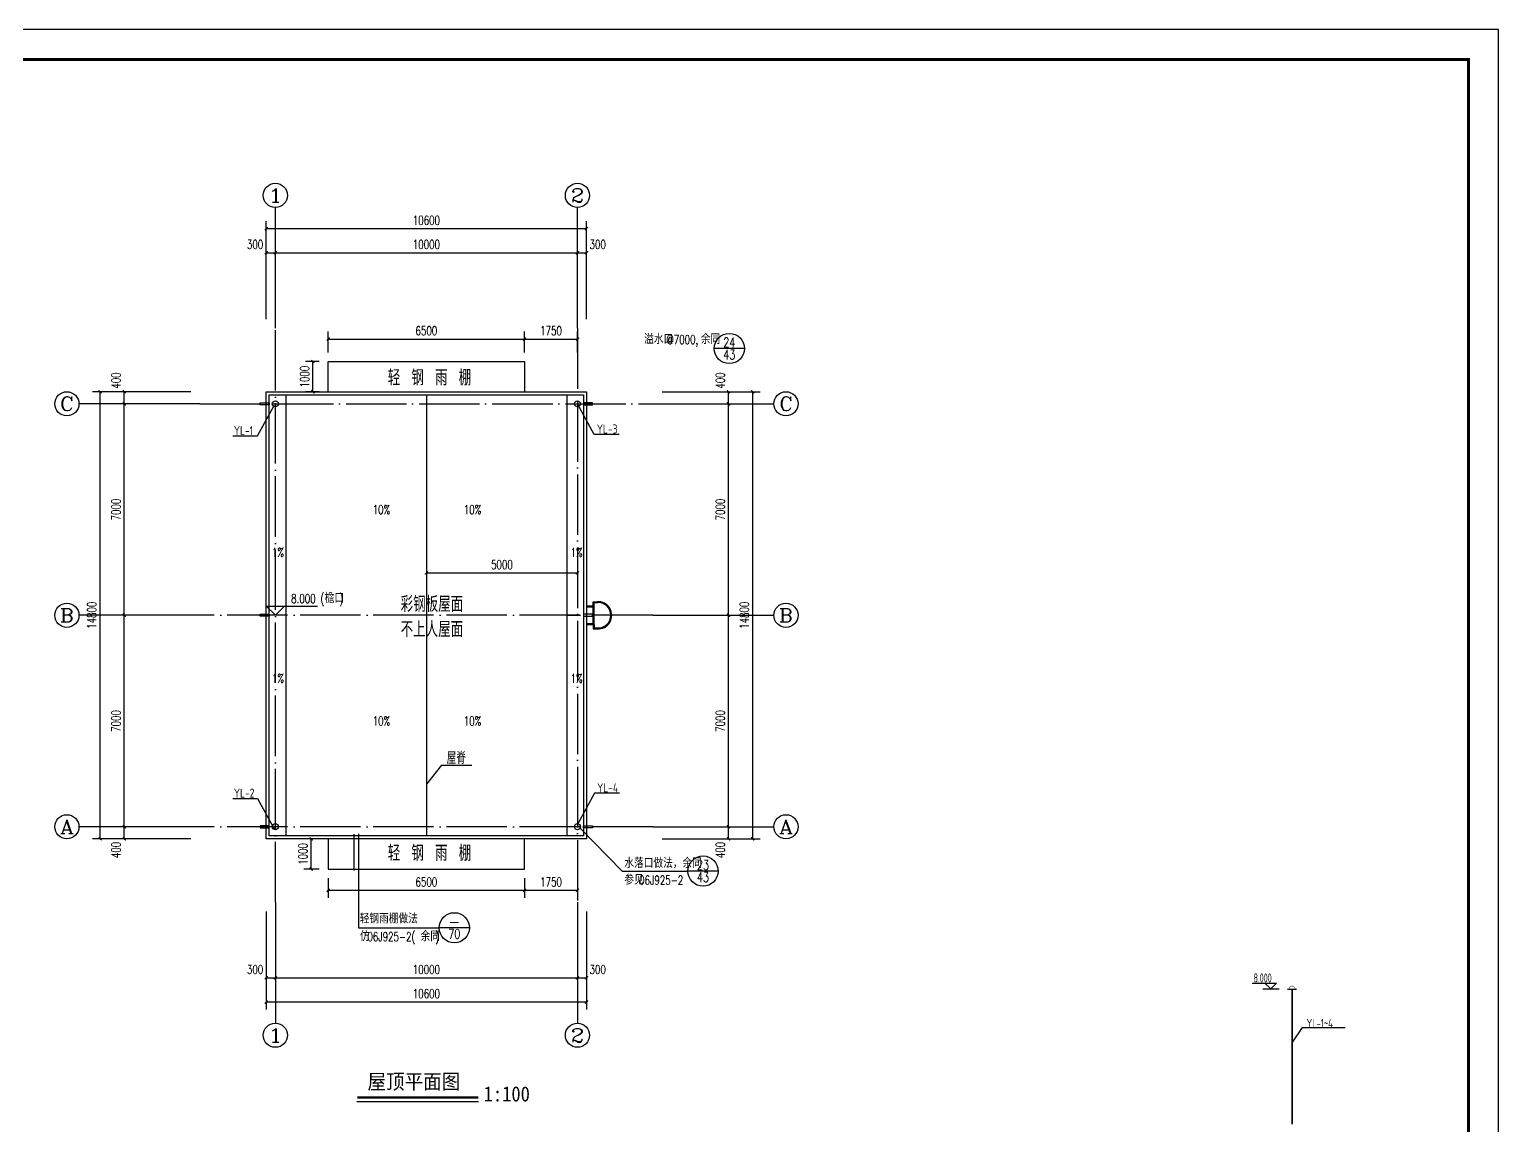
# Model space of a CAD drawing. Extents: x 4832557 to 10196674, y -611561 to -321783.
# Drawn here: x 4868026 to 4916657, y -399625 to -363337 of the extents above; entities that cross this region are included whole.
import ezdxf
from ezdxf.enums import TextEntityAlignment as Align

# ---------------------------------------------------------------- set-up
doc = ezdxf.new("R2010")
doc.units = 0
doc.header["$LTSCALE"] = 1000
doc.header["$MEASUREMENT"] = 0
doc.linetypes.add('DOTE', pattern=[2.42, 2, -0.2, 0.02, -0.2])
doc.layers.get('0').update_dxf_attribs({"linetype": 'CONTINUOUS'})
doc.layers.get('Defpoints').update_dxf_attribs({"linetype": 'CONTINUOUS'})
doc.layers.add('_0', color=7, linetype='CONTINUOUS', lineweight=25)
for name, color, linetype in [('AXIS', 3, 'CONTINUOUS'), ('AXIS_TEXT', 7, 'CONTINUOUS'), ('DIM_ELEV', 3, 'CONTINUOUS'), ('DIM_IDEN', 3, 'CONTINUOUS'), ('DIM_SYMB', 3, 'CONTINUOUS'), ('DOTE', 252, 'CONTINUOUS'), ('PUB_DIM', 3, 'CONTINUOUS'), ('PUB_TEXT', 7, 'CONTINUOUS'), ('PUB_TITLE', 4, 'CONTINUOUS'), ('TEXT_给水', 7, 'CONTINUOUS'), ('TWT_ELEV', 3, 'CONTINUOUS'), ('VPIPE-雨水', 4, 'CONTINUOUS'), ('图名', 15, 'CONTINUOUS'), ('尺寸标注', 74, 'CONTINUOUS'), ('说明文本', 54, 'CONTINUOUS'), ('雨水管', 5, 'CONTINUOUS')]:
    doc.layers.add(name, color=color, linetype=linetype)
doc.styles.add('_HZTXT', font='txt.shx', dxfattribs={"width": 0.8, "bigfont": 'HZTXT.shx'})
doc.styles.add('_TCH_AXIS', font='COMPLEX', dxfattribs={"bigfont": 'GBCBIG'})
doc.styles.add('_TCH_DIM', font='SIMPLEX', dxfattribs={"bigfont": 'GBCBIG'})
doc.styles.add('_TCH_DIM_T3', font='SIMPLEX', dxfattribs={"width": 0.705882, "bigfont": 'GBCBIG'})
doc.styles.add('_TCH_LABEL', font='COMPLEX', dxfattribs={"bigfont": 'GBCBIG'})
doc.styles.add('COMPLEX', font='COMPLEX')
doc.styles.add('SCEI', font='sceie.shx', dxfattribs={"width": 0.8, "bigfont": 'sceic.shx'})
doc.styles.add('sceie', font='sceie.shx', dxfattribs={"width": 0.7, "bigfont": 'sceic.shx'})
doc.styles.add('宋体', font='', dxfattribs={"width": 0.7})
doc.styles.add('样式 1', font='sceie.shx', dxfattribs={"width": 0.75, "bigfont": 'sceic.shx'})
doc.styles.get('宋体').set_extended_font_data('SimSun')
doc.dimstyles.new('_TCH_ARCH&&100', dxfattribs={"dimtxt": 297.5, "dimasz": 100, "dimexe": 250, "dimexo": 300, "dimgap": 126.25, "dimtad": 1, "dimdec": 0, "dimzin": 0, "dimdsep": 46, "dimtxsty": '_TCH_DIM_T3', "dimblk": 'ARCHTICK', "dimcen": 0.09, "dimclrt": 7, "dimazin": 2, "dimtfac": 1, "dimtdec": 0, "dimtix": 1, "dimtmove": 2, "dimatfit": 3, "dimfxl": 0, "dimtolj": 1, "dimtzin": 0, "dimarcsym": 0})

# ---------------------------------------------------------------- blocks, each defined once
blk = doc.blocks.new('_ArchTick')
at = {"color": 0, "linetype": 'ByBlock', "const_width": 0.4}
blk.add_lwpolyline([(-0.5, -0.5), (0.5, 0.5)], dxfattribs=at)
blk = doc.blocks.new('*D218')
at = {"layer": 'Defpoints', "color": 0}
for p in [(4877917, -391132), (4884417, -391132), (4884417, -391835)]:
    blk.add_point(p, dxfattribs=at)
at = {"layer": 'PUB_DIM', "color": 0, "lineweight": -2}
for p, q in [((4877917, -391432), (4877917, -392085)), ((4884417, -391432), (4884417, -392085)), ((4877917, -391835), (4884417, -391835))]:
    blk.add_line(p, q, dxfattribs=at)
at = {"layer": 'PUB_DIM', "color": 0, "lineweight": -2, "xscale": 100, "yscale": 100, "zscale": 100, "rotation": 180}
blk.add_blockref('_ArchTick', (4877917, -391835), dxfattribs=at)
at = {"layer": 'PUB_DIM', "color": 0, "lineweight": -2, "xscale": 100, "yscale": 100, "zscale": 100}
blk.add_blockref('_ArchTick', (4884417, -391835), dxfattribs=at)
at = {"layer": 'PUB_DIM', "color": 7, "insert": (4881167, -391560), "char_height": 297.5, "attachment_point": 5, "style": '_TCH_DIM_T3'}
blk.add_mtext('\\A1;6500', dxfattribs=at)
blk = doc.blocks.new('*D219')
at = {"layer": 'Defpoints', "color": 0}
for p in [(4884417, -391132), (4886167, -391132), (4886167, -391835)]:
    blk.add_point(p, dxfattribs=at)
at = {"layer": 'PUB_DIM', "color": 0, "lineweight": -2}
for p, q in [((4884417, -391432), (4884417, -392085)), ((4886167, -391432), (4886167, -392085)), ((4884417, -391835), (4886167, -391835))]:
    blk.add_line(p, q, dxfattribs=at)
at = {"layer": 'PUB_DIM', "color": 0, "lineweight": -2, "xscale": 100, "yscale": 100, "zscale": 100, "rotation": 180}
blk.add_blockref('_ArchTick', (4884417, -391835), dxfattribs=at)
at = {"layer": 'PUB_DIM', "color": 0, "lineweight": -2, "xscale": 100, "yscale": 100, "zscale": 100}
blk.add_blockref('_ArchTick', (4886167, -391835), dxfattribs=at)
at = {"layer": 'PUB_DIM', "color": 7, "insert": (4885292, -391560), "char_height": 297.5, "attachment_point": 5, "style": '_TCH_DIM_T3'}
blk.add_mtext('\\A1;1750', dxfattribs=at)
blk = doc.blocks.new('*D220')
at = {"layer": 'Defpoints', "color": 0}
for p in [(4877355, -390132), (4877917, -390132), (4877917, -391132)]:
    blk.add_point(p, dxfattribs=at)
at = {"layer": 'PUB_DIM', "color": 0, "lineweight": -2}
for p, q in [((4877617, -390132), (4877105, -390132)), ((4877355, -391132), (4877355, -390132)), ((4877617, -391132), (4877105, -391132))]:
    blk.add_line(p, q, dxfattribs=at)
at = {"layer": 'PUB_DIM', "color": 0, "lineweight": -2, "xscale": 100, "yscale": 100, "zscale": 100}
for p, rotation in [((4877355, -390132), 90), ((4877355, -391132), 270)]:
    blk.add_blockref('_ArchTick', p, dxfattribs=dict(at, rotation=rotation))
at = {"layer": 'PUB_DIM', "color": 7, "insert": (4877080, -390632), "char_height": 297.5, "attachment_point": 5, "rotation": 90, "style": '_TCH_DIM_T3'}
blk.add_mtext('\\A1;1000', dxfattribs=at)
blk = doc.blocks.new('*D221')
at = {"layer": 'Defpoints', "color": 0}
for p in [(4877411, -374332), (4877917, -374332), (4877917, -375332)]:
    blk.add_point(p, dxfattribs=at)
at = {"layer": 'PUB_DIM', "color": 0, "lineweight": -2}
for p, q in [((4877617, -374332), (4877161, -374332)), ((4877411, -375332), (4877411, -374332)), ((4877617, -375332), (4877161, -375332))]:
    blk.add_line(p, q, dxfattribs=at)
at = {"layer": 'PUB_DIM', "color": 0, "lineweight": -2, "xscale": 100, "yscale": 100, "zscale": 100}
for p, rotation in [((4877411, -374332), 90), ((4877411, -375332), 270)]:
    blk.add_blockref('_ArchTick', p, dxfattribs=dict(at, rotation=rotation))
at = {"layer": 'PUB_DIM', "color": 7, "insert": (4877136, -374832), "char_height": 297.5, "attachment_point": 5, "rotation": 90, "style": '_TCH_DIM_T3'}
blk.add_mtext('\\A1;1000', dxfattribs=at)
blk = doc.blocks.new('*D222')
at = {"layer": 'Defpoints', "color": 0}
for p in [(4884417, -373589), (4877917, -374332), (4884417, -374332)]:
    blk.add_point(p, dxfattribs=at)
at = {"layer": 'PUB_DIM', "color": 0, "lineweight": -2}
for p, q in [((4877917, -374032), (4877917, -373339)), ((4884417, -374032), (4884417, -373339)), ((4877917, -373589), (4884417, -373589))]:
    blk.add_line(p, q, dxfattribs=at)
at = {"layer": 'PUB_DIM', "color": 0, "lineweight": -2, "xscale": 100, "yscale": 100, "zscale": 100, "rotation": 180}
blk.add_blockref('_ArchTick', (4877917, -373589), dxfattribs=at)
at = {"layer": 'PUB_DIM', "color": 0, "lineweight": -2, "xscale": 100, "yscale": 100, "zscale": 100}
blk.add_blockref('_ArchTick', (4884417, -373589), dxfattribs=at)
at = {"layer": 'PUB_DIM', "color": 7, "insert": (4881167, -373314), "char_height": 297.5, "attachment_point": 5, "style": '_TCH_DIM_T3'}
blk.add_mtext('\\A1;6500', dxfattribs=at)
blk = doc.blocks.new('*D223')
at = {"layer": 'Defpoints', "color": 0}
for p in [(4886167, -373589), (4884417, -374332), (4886167, -374332)]:
    blk.add_point(p, dxfattribs=at)
at = {"layer": 'PUB_DIM', "color": 0, "lineweight": -2}
for p, q in [((4884417, -374032), (4884417, -373339)), ((4886167, -374032), (4886167, -373339)), ((4884417, -373589), (4886167, -373589))]:
    blk.add_line(p, q, dxfattribs=at)
at = {"layer": 'PUB_DIM', "color": 0, "lineweight": -2, "xscale": 100, "yscale": 100, "zscale": 100, "rotation": 180}
blk.add_blockref('_ArchTick', (4884417, -373589), dxfattribs=at)
at = {"layer": 'PUB_DIM', "color": 0, "lineweight": -2, "xscale": 100, "yscale": 100, "zscale": 100}
blk.add_blockref('_ArchTick', (4886167, -373589), dxfattribs=at)
at = {"layer": 'PUB_DIM', "color": 7, "insert": (4885292, -373314), "char_height": 297.5, "attachment_point": 5, "style": '_TCH_DIM_T3'}
blk.add_mtext('\\A1;1750', dxfattribs=at)
blk = doc.blocks.new('*D258')
at = {"layer": 'Defpoints', "color": 0}
for p in [(4881167, -380586), (4886167, -380586), (4886167, -381330)]:
    blk.add_point(p, dxfattribs=at)
at = {"layer": 'PUB_DIM', "color": 0, "lineweight": -2}
for p, q in [((4881167, -380886), (4881167, -381580)), ((4886167, -380886), (4886167, -381580)), ((4881167, -381330), (4886167, -381330))]:
    blk.add_line(p, q, dxfattribs=at)
at = {"layer": 'PUB_DIM', "color": 0, "lineweight": -2, "xscale": 100, "yscale": 100, "zscale": 100, "rotation": 180}
blk.add_blockref('_ArchTick', (4881167, -381330), dxfattribs=at)
at = {"layer": 'PUB_DIM', "color": 0, "lineweight": -2, "xscale": 100, "yscale": 100, "zscale": 100}
blk.add_blockref('_ArchTick', (4886167, -381330), dxfattribs=at)
at = {"layer": 'PUB_DIM', "color": 7, "insert": (4883667, -381055), "char_height": 297.5, "attachment_point": 5, "style": '_TCH_DIM_T3'}
blk.add_mtext('\\A1;5000', dxfattribs=at)
blk = doc.blocks.new('*D261')
at = {"layer": 'AXIS', "color": 0, "lineweight": -2}
for p, q in [((4873367, -389732), (4870917, -389732)), ((4871167, -390132), (4871167, -389732)), ((4873367, -390132), (4870917, -390132))]:
    blk.add_line(p, q, dxfattribs=at)
at = {"layer": 'Defpoints', "color": 0}
for p in [(4871167, -389732), (4873667, -389732), (4873667, -390132)]:
    blk.add_point(p, dxfattribs=at)
at = {"layer": 'AXIS', "color": 0, "lineweight": -2, "xscale": 100, "yscale": 100, "zscale": 100}
for p, rotation in [((4871167, -389732), 90), ((4871167, -390132), 270)]:
    blk.add_blockref('_ArchTick', p, dxfattribs=dict(at, rotation=rotation))
at = {"layer": 'AXIS', "color": 7, "insert": (4870892, -390502), "char_height": 297.5, "attachment_point": 5, "rotation": 90, "style": '_TCH_DIM_T3'}
blk.add_mtext('\\A1;400', dxfattribs=at)
blk = doc.blocks.new('*D262')
at = {"layer": 'AXIS', "color": 0, "lineweight": -2}
for p, q in [((4873367, -382732), (4870917, -382732)), ((4871167, -389732), (4871167, -382732)), ((4873367, -389732), (4870917, -389732))]:
    blk.add_line(p, q, dxfattribs=at)
at = {"layer": 'Defpoints', "color": 0}
for p in [(4871167, -382732), (4873667, -382732), (4873667, -389732)]:
    blk.add_point(p, dxfattribs=at)
at = {"layer": 'AXIS', "color": 0, "lineweight": -2, "xscale": 100, "yscale": 100, "zscale": 100}
for p, rotation in [((4871167, -382732), 90), ((4871167, -389732), 270)]:
    blk.add_blockref('_ArchTick', p, dxfattribs=dict(at, rotation=rotation))
at = {"layer": 'AXIS', "color": 7, "insert": (4870892, -386232), "char_height": 297.5, "attachment_point": 5, "rotation": 90, "style": '_TCH_DIM_T3'}
blk.add_mtext('\\A1;7000', dxfattribs=at)
blk = doc.blocks.new('*D263')
at = {"layer": 'AXIS', "color": 0, "lineweight": -2}
for p, q in [((4873367, -375732), (4870917, -375732)), ((4871167, -382732), (4871167, -375732)), ((4873367, -382732), (4870917, -382732))]:
    blk.add_line(p, q, dxfattribs=at)
at = {"layer": 'Defpoints', "color": 0}
for p in [(4871167, -375732), (4873667, -375732), (4873667, -382732)]:
    blk.add_point(p, dxfattribs=at)
at = {"layer": 'AXIS', "color": 0, "lineweight": -2, "xscale": 100, "yscale": 100, "zscale": 100}
for p, rotation in [((4871167, -375732), 90), ((4871167, -382732), 270)]:
    blk.add_blockref('_ArchTick', p, dxfattribs=dict(at, rotation=rotation))
at = {"layer": 'AXIS', "color": 7, "insert": (4870892, -379232), "char_height": 297.5, "attachment_point": 5, "rotation": 90, "style": '_TCH_DIM_T3'}
blk.add_mtext('\\A1;7000', dxfattribs=at)
blk = doc.blocks.new('*D264')
at = {"layer": 'AXIS', "color": 0, "lineweight": -2}
for p, q in [((4873367, -375332), (4870917, -375332)), ((4871167, -375732), (4871167, -375332)), ((4873367, -375732), (4870917, -375732))]:
    blk.add_line(p, q, dxfattribs=at)
at = {"layer": 'Defpoints', "color": 0}
for p in [(4871167, -375332), (4873667, -375332), (4873667, -375732)]:
    blk.add_point(p, dxfattribs=at)
at = {"layer": 'AXIS', "color": 0, "lineweight": -2, "xscale": 100, "yscale": 100, "zscale": 100}
for p, rotation in [((4871167, -375332), 90), ((4871167, -375732), 270)]:
    blk.add_blockref('_ArchTick', p, dxfattribs=dict(at, rotation=rotation))
at = {"layer": 'AXIS', "color": 7, "insert": (4870892, -374962), "char_height": 297.5, "attachment_point": 5, "rotation": 90, "style": '_TCH_DIM_T3'}
blk.add_mtext('\\A1;400', dxfattribs=at)
blk = doc.blocks.new('*D265')
at = {"layer": 'AXIS', "color": 0, "lineweight": -2}
for p, q in [((4873367, -375332), (4870117, -375332)), ((4870367, -390132), (4870367, -375332)), ((4873367, -390132), (4870117, -390132))]:
    blk.add_line(p, q, dxfattribs=at)
at = {"layer": 'Defpoints', "color": 0}
for p in [(4870367, -375332), (4873667, -375332), (4873667, -390132)]:
    blk.add_point(p, dxfattribs=at)
at = {"layer": 'AXIS', "color": 0, "lineweight": -2, "xscale": 100, "yscale": 100, "zscale": 100}
for p, rotation in [((4870367, -375332), 90), ((4870367, -390132), 270)]:
    blk.add_blockref('_ArchTick', p, dxfattribs=dict(at, rotation=rotation))
at = {"layer": 'AXIS', "color": 7, "insert": (4870092, -382732), "char_height": 297.5, "attachment_point": 5, "rotation": 90, "style": '_TCH_DIM_T3'}
blk.add_mtext('\\A1;14800', dxfattribs=at)
blk = doc.blocks.new('*D266')
at = {"layer": 'AXIS', "color": 0, "lineweight": -2}
for p, q in [((4888967, -389732), (4891417, -389732)), ((4891167, -390132), (4891167, -389732)), ((4888967, -390132), (4891417, -390132))]:
    blk.add_line(p, q, dxfattribs=at)
at = {"layer": 'Defpoints', "color": 0}
for p in [(4888667, -389732), (4891167, -389732), (4888667, -390132)]:
    blk.add_point(p, dxfattribs=at)
at = {"layer": 'AXIS', "color": 0, "lineweight": -2, "xscale": 100, "yscale": 100, "zscale": 100}
for p, rotation in [((4891167, -389732), 90), ((4891167, -390132), 270)]:
    blk.add_blockref('_ArchTick', p, dxfattribs=dict(at, rotation=rotation))
at = {"layer": 'AXIS', "color": 7, "insert": (4890892, -390502), "char_height": 297.5, "attachment_point": 5, "rotation": 90, "style": '_TCH_DIM_T3'}
blk.add_mtext('\\A1;400', dxfattribs=at)
blk = doc.blocks.new('*D267')
at = {"layer": 'AXIS', "color": 0, "lineweight": -2}
for p, q in [((4888967, -382732), (4891417, -382732)), ((4891167, -389732), (4891167, -382732)), ((4888967, -389732), (4891417, -389732))]:
    blk.add_line(p, q, dxfattribs=at)
at = {"layer": 'Defpoints', "color": 0}
for p in [(4888667, -382732), (4891167, -382732), (4888667, -389732)]:
    blk.add_point(p, dxfattribs=at)
at = {"layer": 'AXIS', "color": 0, "lineweight": -2, "xscale": 100, "yscale": 100, "zscale": 100}
for p, rotation in [((4891167, -382732), 90), ((4891167, -389732), 270)]:
    blk.add_blockref('_ArchTick', p, dxfattribs=dict(at, rotation=rotation))
at = {"layer": 'AXIS', "color": 7, "insert": (4890892, -386232), "char_height": 297.5, "attachment_point": 5, "rotation": 90, "style": '_TCH_DIM_T3'}
blk.add_mtext('\\A1;7000', dxfattribs=at)
blk = doc.blocks.new('*D268')
at = {"layer": 'AXIS', "color": 0, "lineweight": -2}
for p, q in [((4888967, -375732), (4891417, -375732)), ((4891167, -382732), (4891167, -375732)), ((4888967, -382732), (4891417, -382732))]:
    blk.add_line(p, q, dxfattribs=at)
at = {"layer": 'Defpoints', "color": 0}
for p in [(4888667, -375732), (4891167, -375732), (4888667, -382732)]:
    blk.add_point(p, dxfattribs=at)
at = {"layer": 'AXIS', "color": 0, "lineweight": -2, "xscale": 100, "yscale": 100, "zscale": 100}
for p, rotation in [((4891167, -375732), 90), ((4891167, -382732), 270)]:
    blk.add_blockref('_ArchTick', p, dxfattribs=dict(at, rotation=rotation))
at = {"layer": 'AXIS', "color": 7, "insert": (4890892, -379232), "char_height": 297.5, "attachment_point": 5, "rotation": 90, "style": '_TCH_DIM_T3'}
blk.add_mtext('\\A1;7000', dxfattribs=at)
blk = doc.blocks.new('*D269')
at = {"layer": 'AXIS', "color": 0, "lineweight": -2}
for p, q in [((4888967, -375332), (4891417, -375332)), ((4891167, -375732), (4891167, -375332)), ((4888967, -375732), (4891417, -375732))]:
    blk.add_line(p, q, dxfattribs=at)
at = {"layer": 'Defpoints', "color": 0}
for p in [(4888667, -375332), (4891167, -375332), (4888667, -375732)]:
    blk.add_point(p, dxfattribs=at)
at = {"layer": 'AXIS', "color": 0, "lineweight": -2, "xscale": 100, "yscale": 100, "zscale": 100}
for p, rotation in [((4891167, -375332), 90), ((4891167, -375732), 270)]:
    blk.add_blockref('_ArchTick', p, dxfattribs=dict(at, rotation=rotation))
at = {"layer": 'AXIS', "color": 7, "insert": (4890892, -374962), "char_height": 297.5, "attachment_point": 5, "rotation": 90, "style": '_TCH_DIM_T3'}
blk.add_mtext('\\A1;400', dxfattribs=at)
blk = doc.blocks.new('*D270')
at = {"layer": 'AXIS', "color": 0, "lineweight": -2}
for p, q in [((4888967, -375332), (4892217, -375332)), ((4891967, -390132), (4891967, -375332)), ((4888967, -390132), (4892217, -390132))]:
    blk.add_line(p, q, dxfattribs=at)
at = {"layer": 'Defpoints', "color": 0}
for p in [(4888667, -375332), (4891967, -375332), (4888667, -390132)]:
    blk.add_point(p, dxfattribs=at)
at = {"layer": 'AXIS', "color": 0, "lineweight": -2, "xscale": 100, "yscale": 100, "zscale": 100}
for p, rotation in [((4891967, -375332), 90), ((4891967, -390132), 270)]:
    blk.add_blockref('_ArchTick', p, dxfattribs=dict(at, rotation=rotation))
at = {"layer": 'AXIS', "color": 7, "insert": (4891692, -382732), "char_height": 297.5, "attachment_point": 5, "rotation": 90, "style": '_TCH_DIM_T3'}
blk.add_mtext('\\A1;14800', dxfattribs=at)
blk = doc.blocks.new('_AXISO')
blk.add_circle((0, 0), 0.5)
at = {"layer": 'AXIS_TEXT', "style": 'COMPLEX', "width": 1.041667}
blk.add_attdef('A', text='', height=0.56, dxfattribs=at).set_placement((-0.25, -0.28), (0.25, -0.28), align=Align.FIT)
blk = doc.blocks.new('*D271')
at = {"layer": 'AXIS', "color": 0, "lineweight": -2}
for p, q in [((4875867, -372932), (4875867, -370482)), ((4876167, -372932), (4876167, -370482)), ((4875867, -370732), (4876167, -370732))]:
    blk.add_line(p, q, dxfattribs=at)
at = {"layer": 'Defpoints', "color": 0}
for p in [(4876167, -370732), (4875867, -373232), (4876167, -373232)]:
    blk.add_point(p, dxfattribs=at)
at = {"layer": 'AXIS', "color": 0, "lineweight": -2, "xscale": 100, "yscale": 100, "zscale": 100, "rotation": 180}
blk.add_blockref('_ArchTick', (4875867, -370732), dxfattribs=at)
at = {"layer": 'AXIS', "color": 0, "lineweight": -2, "xscale": 100, "yscale": 100, "zscale": 100}
blk.add_blockref('_ArchTick', (4876167, -370732), dxfattribs=at)
at = {"layer": 'AXIS', "color": 7, "insert": (4875497, -370457), "char_height": 297.5, "attachment_point": 5, "style": '_TCH_DIM_T3'}
blk.add_mtext('\\A1;300', dxfattribs=at)
blk = doc.blocks.new('*D272')
at = {"layer": 'AXIS', "color": 0, "lineweight": -2}
for p, q in [((4876167, -372932), (4876167, -370482)), ((4886167, -372932), (4886167, -370482)), ((4876167, -370732), (4886167, -370732))]:
    blk.add_line(p, q, dxfattribs=at)
at = {"layer": 'Defpoints', "color": 0}
for p in [(4886167, -370732), (4876167, -373232), (4886167, -373232)]:
    blk.add_point(p, dxfattribs=at)
at = {"layer": 'AXIS', "color": 0, "lineweight": -2, "xscale": 100, "yscale": 100, "zscale": 100, "rotation": 180}
blk.add_blockref('_ArchTick', (4876167, -370732), dxfattribs=at)
at = {"layer": 'AXIS', "color": 0, "lineweight": -2, "xscale": 100, "yscale": 100, "zscale": 100}
blk.add_blockref('_ArchTick', (4886167, -370732), dxfattribs=at)
at = {"layer": 'AXIS', "color": 7, "insert": (4881167, -370457), "char_height": 297.5, "attachment_point": 5, "style": '_TCH_DIM_T3'}
blk.add_mtext('\\A1;10000', dxfattribs=at)
blk = doc.blocks.new('*D273')
at = {"layer": 'AXIS', "color": 0, "lineweight": -2}
for p, q in [((4886167, -372932), (4886167, -370482)), ((4886467, -372932), (4886467, -370482)), ((4886167, -370732), (4886467, -370732))]:
    blk.add_line(p, q, dxfattribs=at)
at = {"layer": 'Defpoints', "color": 0}
for p in [(4886467, -370732), (4886167, -373232), (4886467, -373232)]:
    blk.add_point(p, dxfattribs=at)
at = {"layer": 'AXIS', "color": 0, "lineweight": -2, "xscale": 100, "yscale": 100, "zscale": 100, "rotation": 180}
blk.add_blockref('_ArchTick', (4886167, -370732), dxfattribs=at)
at = {"layer": 'AXIS', "color": 0, "lineweight": -2, "xscale": 100, "yscale": 100, "zscale": 100}
blk.add_blockref('_ArchTick', (4886467, -370732), dxfattribs=at)
at = {"layer": 'AXIS', "color": 7, "insert": (4886837, -370457), "char_height": 297.5, "attachment_point": 5, "style": '_TCH_DIM_T3'}
blk.add_mtext('\\A1;300', dxfattribs=at)
blk = doc.blocks.new('*D274')
at = {"layer": 'AXIS', "color": 0, "lineweight": -2}
for p, q in [((4875867, -372932), (4875867, -369682)), ((4875867, -369932), (4886467, -369932)), ((4886467, -372932), (4886467, -369682))]:
    blk.add_line(p, q, dxfattribs=at)
at = {"layer": 'Defpoints', "color": 0}
for p in [(4886467, -369932), (4875867, -373232), (4886467, -373232)]:
    blk.add_point(p, dxfattribs=at)
at = {"layer": 'AXIS', "color": 0, "lineweight": -2, "xscale": 100, "yscale": 100, "zscale": 100, "rotation": 180}
blk.add_blockref('_ArchTick', (4875867, -369932), dxfattribs=at)
at = {"layer": 'AXIS', "color": 0, "lineweight": -2, "xscale": 100, "yscale": 100, "zscale": 100}
blk.add_blockref('_ArchTick', (4886467, -369932), dxfattribs=at)
at = {"layer": 'AXIS', "color": 7, "insert": (4881167, -369657), "char_height": 297.5, "attachment_point": 5, "style": '_TCH_DIM_T3'}
blk.add_mtext('\\A1;10600', dxfattribs=at)
blk = doc.blocks.new('*D275')
at = {"layer": 'AXIS', "color": 0, "lineweight": -2}
for p, q in [((4875867, -392532), (4875867, -394982)), ((4876167, -392532), (4876167, -394982)), ((4875867, -394732), (4876167, -394732))]:
    blk.add_line(p, q, dxfattribs=at)
at = {"layer": 'Defpoints', "color": 0}
for p in [(4875867, -392232), (4876167, -392232), (4876167, -394732)]:
    blk.add_point(p, dxfattribs=at)
at = {"layer": 'AXIS', "color": 0, "lineweight": -2, "xscale": 100, "yscale": 100, "zscale": 100, "rotation": 180}
blk.add_blockref('_ArchTick', (4875867, -394732), dxfattribs=at)
at = {"layer": 'AXIS', "color": 0, "lineweight": -2, "xscale": 100, "yscale": 100, "zscale": 100}
blk.add_blockref('_ArchTick', (4876167, -394732), dxfattribs=at)
at = {"layer": 'AXIS', "color": 7, "insert": (4875497, -394457), "char_height": 297.5, "attachment_point": 5, "style": '_TCH_DIM_T3'}
blk.add_mtext('\\A1;300', dxfattribs=at)
blk = doc.blocks.new('*D276')
at = {"layer": 'AXIS', "color": 0, "lineweight": -2}
for p, q in [((4876167, -392532), (4876167, -394982)), ((4886167, -392532), (4886167, -394982)), ((4876167, -394732), (4886167, -394732))]:
    blk.add_line(p, q, dxfattribs=at)
at = {"layer": 'Defpoints', "color": 0}
for p in [(4876167, -392232), (4886167, -392232), (4886167, -394732)]:
    blk.add_point(p, dxfattribs=at)
at = {"layer": 'AXIS', "color": 0, "lineweight": -2, "xscale": 100, "yscale": 100, "zscale": 100, "rotation": 180}
blk.add_blockref('_ArchTick', (4876167, -394732), dxfattribs=at)
at = {"layer": 'AXIS', "color": 0, "lineweight": -2, "xscale": 100, "yscale": 100, "zscale": 100}
blk.add_blockref('_ArchTick', (4886167, -394732), dxfattribs=at)
at = {"layer": 'AXIS', "color": 7, "insert": (4881167, -394457), "char_height": 297.5, "attachment_point": 5, "style": '_TCH_DIM_T3'}
blk.add_mtext('\\A1;10000', dxfattribs=at)
blk = doc.blocks.new('*D277')
at = {"layer": 'AXIS', "color": 0, "lineweight": -2}
for p, q in [((4886167, -392532), (4886167, -394982)), ((4886467, -392532), (4886467, -394982)), ((4886167, -394732), (4886467, -394732))]:
    blk.add_line(p, q, dxfattribs=at)
at = {"layer": 'Defpoints', "color": 0}
for p in [(4886167, -392232), (4886467, -392232), (4886467, -394732)]:
    blk.add_point(p, dxfattribs=at)
at = {"layer": 'AXIS', "color": 0, "lineweight": -2, "xscale": 100, "yscale": 100, "zscale": 100, "rotation": 180}
blk.add_blockref('_ArchTick', (4886167, -394732), dxfattribs=at)
at = {"layer": 'AXIS', "color": 0, "lineweight": -2, "xscale": 100, "yscale": 100, "zscale": 100}
blk.add_blockref('_ArchTick', (4886467, -394732), dxfattribs=at)
at = {"layer": 'AXIS', "color": 7, "insert": (4886837, -394457), "char_height": 297.5, "attachment_point": 5, "style": '_TCH_DIM_T3'}
blk.add_mtext('\\A1;300', dxfattribs=at)
blk = doc.blocks.new('*D278')
at = {"layer": 'AXIS', "color": 0, "lineweight": -2}
for p, q in [((4875867, -392532), (4875867, -395782)), ((4886467, -392532), (4886467, -395782)), ((4875867, -395532), (4886467, -395532))]:
    blk.add_line(p, q, dxfattribs=at)
at = {"layer": 'Defpoints', "color": 0}
for p in [(4875867, -392232), (4886467, -392232), (4886467, -395532)]:
    blk.add_point(p, dxfattribs=at)
at = {"layer": 'AXIS', "color": 0, "lineweight": -2, "xscale": 100, "yscale": 100, "zscale": 100, "rotation": 180}
blk.add_blockref('_ArchTick', (4875867, -395532), dxfattribs=at)
at = {"layer": 'AXIS', "color": 0, "lineweight": -2, "xscale": 100, "yscale": 100, "zscale": 100}
blk.add_blockref('_ArchTick', (4886467, -395532), dxfattribs=at)
at = {"layer": 'AXIS', "color": 7, "insert": (4881167, -395257), "char_height": 297.5, "attachment_point": 5, "style": '_TCH_DIM_T3'}
blk.add_mtext('\\A1;10600', dxfattribs=at)

msp = doc.modelspace()

# ---------------------------------------------------------------- linework, layer by layer
for p, q in [((4886687.2, -382283.1), (4886867.2, -382283.1)), ((4886687.2, -382432.1), (4886687.2, -382283.1)), ((4886717.2, -382312.1), (4886852.4, -382312.1)), ((4886717.2, -382432.1), (4886717.2, -382312.1)), ((4886687.2, -383032.1), (4886687.2, -383181)), ((4886687.2, -383181), (4886867.2, -383181)), ((4886717.2, -383032.1), (4886717.2, -383152.1)), ((4886717.2, -383152.1), (4886852.4, -383152.1))]:
    msp.add_line(p, q)
at = {"color": 4}
msp.add_line((4909671, -395103.9), (4909971, -395103.9), dxfattribs=at)
for points in [[(4874754.9, -376797), (4875573.6, -376797), (4876132, -375783.9)], [(4876517.2, -375432.1), (4876517.2, -390032.1)], [(4885817.2, -375432.1), (4885817.2, -390032.1)], [(4887544.3, -376745.1), (4886725.6, -376745.1), (4886167.2, -375732.1)], [(4886467.2, -383032.1), (4886717.2, -383032.1), (4886717.2, -382432.1), (4886467.2, -382432.1)], [(4886467.2, -383002.1), (4886687.2, -383002.1), (4886687.2, -382462.1), (4886467.2, -382462.1)], [(4874754.9, -388791), (4875573.6, -388791), (4876132, -389804.1)], [(4887554.6, -388619.5), (4886735.8, -388619.5), (4886177.4, -389632.6)]]:
    msp.add_lwpolyline(points)
at = {"color": 4, "const_width": 15}
msp.add_lwpolyline([(4909722.4, -395103.9, -1), (4909922.4, -395103.9)], format="xyb", dxfattribs=at)
for radius, start, end in [(450, 266.17745, 93.82255), (420, 270, 90)]:
    msp.add_arc((4886852.4, -382732.1), radius, start, end)
at = {"layer": '_0', "color": 0}
for p, q in [((4881167.2, -375432.1), (4881167.2, -390032.1)), ((4876517.2, -382732.1), (4876067.2, -382732.1)), ((4885817.2, -382732.1), (4886267.2, -382732.1))]:
    msp.add_line(p, q, dxfattribs=at)
for points in [[(4877917.2, -375332.1), (4877917.2, -374332.1), (4884417.2, -374332.1), (4884417.2, -375332.1)], [(4877917.2, -390132.1), (4877917.2, -391132.1), (4884417.2, -391132.1), (4884417.2, -390132.1)]]:
    msp.add_lwpolyline(points, dxfattribs=at)
for points in [[(4875867.2, -375332.1), (4886467.2, -375332.1), (4886467.2, -390132.1), (4875867.2, -390132.1)], [(4875967.2, -375432.1), (4886367.2, -375432.1), (4886367.2, -390032.1), (4875967.2, -390032.1)]]:
    msp.add_lwpolyline(points, close=True, dxfattribs=at)
at = {"layer": 'AXIS', "color": 0}
for p, q in [((4876167.2, -373232.1), (4876167.2, -369232.1)), ((4886167.2, -373232.1), (4886167.2, -369232.1)), ((4873667.2, -375732.1), (4869667.2, -375732.1)), ((4888667.2, -375732.1), (4892667.2, -375732.1)), ((4873667.2, -382732.1), (4869667.2, -382732.1)), ((4888667.2, -382732.1), (4892667.2, -382732.1)), ((4873667.2, -389732.1), (4869667.2, -389732.1)), ((4888667.2, -389732.1), (4892667.2, -389732.1)), ((4876167.2, -392232.1), (4876167.2, -396232.1)), ((4886167.2, -392232.1), (4886167.2, -396232.1))]:
    msp.add_line(p, q, dxfattribs=at)
at = {"layer": 'DIM_ELEV'}
for p, q in [((4876167.2, -382732.1), (4875867.2, -382432.1)), ((4875867.2, -382432.1), (4877560.9, -382432.1)), ((4876167.2, -382732.1), (4876467.2, -382432.1))]:
    msp.add_line(p, q, dxfattribs=at)
at = {"layer": 'DIM_IDEN'}
for p, q in [((4891693.8, -373901), (4890693.8, -373901)), ((4878918.4, -389971.4), (4878918.4, -393076)), ((4886253.4, -389781.7), (4887643.9, -391199.4)), ((4887643.9, -391199.4), (4889824.9, -391199.4)), ((4890824.9, -391199.4), (4889824.9, -391199.4)), ((4878918.4, -393076), (4881590.6, -393076)), ((4882590.6, -393076), (4881590.6, -393076))]:
    msp.add_line(p, q, dxfattribs=at)
at = {"layer": 'DIM_IDEN', "const_width": 50}
msp.add_lwpolyline([(4878768.4, -389971.4), (4878768.4, -391181.2)], dxfattribs=at)
at = {"layer": 'DIM_IDEN'}
for centre in [(4891193.8, -373901), (4890324.9, -391199.4), (4882090.6, -393076)]:
    msp.add_circle(centre, 500, dxfattribs=at)
at = {"layer": 'DIM_SYMB'}
for points in [[(4876225.4, -380394.5, 0, 0, 0), (4876225.4, -378035.3, 80, 0, 0), (4876225.4, -377735.3, 0, 0, 0)], [(4886109, -380394.5, 0, 0, 0), (4886109, -378035.3, 80, 0, 0), (4886109, -377735.3, 0, 0, 0)], [(4879285.7, -379232.1, 0, 0, 0), (4877427.1, -379232.1, 80, 0, 0), (4877127.1, -379232.1, 0, 0, 0)], [(4883048.7, -379232.1, 0, 0, 0), (4884907.3, -379232.1, 80, 0, 0), (4885207.3, -379232.1, 0, 0, 0)], [(4876225.4, -385069.6, 0, 0, 0), (4876225.4, -387428.8, 80, 0, 0), (4876225.4, -387728.8, 0, 0, 0)], [(4886109, -385069.6, 0, 0, 0), (4886109, -387428.8, 80, 0, 0), (4886109, -387728.8, 0, 0, 0)], [(4879285.7, -386232.1, 0, 0, 0), (4877427.1, -386232.1, 80, 0, 0), (4877127.1, -386232.1, 0, 0, 0)], [(4883048.7, -386232.1, 0, 0, 0), (4884907.3, -386232.1, 80, 0, 0), (4885207.3, -386232.1, 0, 0, 0)]]:
    msp.add_lwpolyline(points, format="xyseb", dxfattribs=at)
at = {"layer": 'DOTE', "linetype": 'DOTE'}
for p, q in [((4876167.2, -392232.1), (4876167.2, -373232.1)), ((4886167.2, -373232.1), (4886167.2, -392232.1)), ((4873667.2, -375732.1), (4888667.2, -375732.1)), ((4888667.2, -382732.1), (4873667.2, -382732.1)), ((4888667.2, -389732.1), (4873667.2, -389732.1))]:
    msp.add_line(p, q, dxfattribs=at)
at = {"layer": 'PUB_DIM'}
for q in [(4881167.2, -388324.6), (4882673, -387694.7)]:
    msp.add_line((4881672.3, -387694.7), q, dxfattribs=at)
at = {"layer": 'PUB_TEXT', "color": 4}
for p, q in [((4909822.4, -396880.3), (4910166.6, -396375.4)), ((4910166.6, -396375.4), (4911582.2, -396375.4))]:
    msp.add_line(p, q, dxfattribs=at)
at = {"layer": 'PUB_TITLE', "color": 4}
msp.add_lwpolyline([(4832557.1, -422737.3), (4916657.1, -422737.3), (4916657.1, -363337.3), (4832557.1, -363337.3)], close=True, dxfattribs=at)
at = {"layer": 'PUB_TITLE', "color": 4, "const_width": 100}
msp.add_lwpolyline([(4835057.1, -421737.3), (4915657.1, -421737.3), (4915657.1, -364337.3), (4835057.1, -364337.3)], close=True, dxfattribs=at)
at = {"layer": 'TWT_ELEV', "color": 4}
for p, q in [((4908495.8, -394907.1), (4909307, -394907.1)), ((4909115, -395099.1), (4908923, -394907.1)), ((4909115, -395099.1), (4909307, -394907.1))]:
    msp.add_line(p, q, dxfattribs=at)
at = {"layer": 'VPIPE-雨水', "linetype": 'Continuous'}
for centre in [(4876167.2, -375732.1), (4886167.2, -375732.1), (4876167.2, -389732.1), (4886167.2, -389732.1)]:
    msp.add_circle(centre, 100, dxfattribs=at)
at = {"layer": '图名'}
msp.add_line((4878867.3, -398828.1), (4882892.1, -398828.1), dxfattribs=at)
at = {"layer": '图名', "const_width": 70, "elevation": 23999.8}
msp.add_lwpolyline([(4878877.2, -398695), (4882882.3, -398695)], dxfattribs=at)
at = {"layer": '尺寸标注', "color": 4}
for p, q in [((4908851, -395099.1), (4909130.6, -395099.1)), ((4909115, -395099.1), (4909394.6, -395099.1))]:
    msp.add_line(p, q, dxfattribs=at)
at = {"layer": '说明文本', "color": 4, "const_width": 60}
msp.add_lwpolyline([(4909822.4, -395103.9), (4909822.4, -399578.4)], dxfattribs=at)
at = {"layer": '雨水管'}
for points in [[(4875967.2, -375699.3), (4875967.2, -375764.8), (4875667.2, -375764.8), (4875667.2, -375699.3)], [(4886367.2, -375699.3), (4886367.2, -375764.8), (4886667.2, -375764.8), (4886667.2, -375699.3)], [(4875967.2, -382699.3), (4875967.2, -382764.8), (4875667.2, -382764.8), (4875667.2, -382699.3)], [(4886367.2, -382699.3), (4886367.2, -382764.8), (4886667.2, -382764.8), (4886667.2, -382699.3)], [(4875967.2, -389764.8), (4875967.2, -389699.3), (4875667.2, -389699.3), (4875667.2, -389764.8)], [(4886367.2, -389764.8), (4886367.2, -389699.3), (4886667.2, -389699.3), (4886667.2, -389764.8)]]:
    msp.add_lwpolyline(points, close=True, dxfattribs=at)

# ---------------------------------------------------------------- block references
at = {"layer": 'AXIS', "color": 0}
ref = msp.add_blockref('_AXISO', (4876167.2, -368832.1), dxfattribs=dict(at, xscale=800, yscale=800, zscale=800))
ref.add_attrib('A', '1', dxfattribs={"layer": 'AXIS_TEXT', "color": 0, "height": 452.5, "style": '_TCH_AXIS', "width": 2.333333}).set_placement((4875940.9, -369058.3), (4876393.5, -369058.3), align=Align.FIT)
ref = msp.add_blockref('_AXISO', (4886167.2, -368832.1), dxfattribs=dict(at, xscale=800, yscale=800, zscale=800))
ref.add_attrib('A', '2', dxfattribs={"layer": 'AXIS_TEXT', "color": 0, "height": 452.5, "style": '_TCH_AXIS', "width": 1.5}).set_placement((4885940.9, -369058.3), (4886393.5, -369058.3), align=Align.FIT)
ref = msp.add_blockref('_AXISO', (4869267.2, -375732.1), dxfattribs=dict(at, xscale=800, yscale=800, zscale=800))
ref.add_attrib('A', 'C', dxfattribs={"layer": 'AXIS_TEXT', "color": 0, "height": 452.5, "style": '_TCH_AXIS', "width": 1.4}).set_placement((4869040.9, -375958.3), (4869493.5, -375958.3), align=Align.FIT)
ref = msp.add_blockref('_AXISO', (4893067.2, -375732.1), dxfattribs=dict(at, xscale=800, yscale=800, zscale=800))
ref.add_attrib('A', 'C', dxfattribs={"layer": 'AXIS_TEXT', "color": 0, "height": 452.5, "style": '_TCH_AXIS', "width": 1.4}).set_placement((4892840.9, -375958.3), (4893293.5, -375958.3), align=Align.FIT)
ref = msp.add_blockref('_AXISO', (4869267.2, -382732.1), dxfattribs=dict(at, xscale=800, yscale=800, zscale=800))
ref.add_attrib('A', 'B', dxfattribs={"layer": 'AXIS_TEXT', "color": 0, "height": 452.5, "style": '_TCH_AXIS', "width": 1.235294}).set_placement((4869040.9, -382958.3), (4869493.5, -382958.3), align=Align.FIT)
ref = msp.add_blockref('_AXISO', (4893067.2, -382732.1), dxfattribs=dict(at, xscale=800, yscale=800, zscale=800))
ref.add_attrib('A', 'B', dxfattribs={"layer": 'AXIS_TEXT', "color": 0, "height": 452.5, "style": '_TCH_AXIS', "width": 1.235294}).set_placement((4892840.9, -382958.3), (4893293.5, -382958.3), align=Align.FIT)
ref = msp.add_blockref('_AXISO', (4869267.2, -389732.1), dxfattribs=dict(at, xscale=800, yscale=800, zscale=800))
ref.add_attrib('A', 'A', dxfattribs={"layer": 'AXIS_TEXT', "color": 0, "height": 452.5, "style": '_TCH_AXIS', "width": 1.166667}).set_placement((4869040.9, -389958.3), (4869493.5, -389958.3), align=Align.FIT)
ref = msp.add_blockref('_AXISO', (4893067.2, -389732.1), dxfattribs=dict(at, xscale=800, yscale=800, zscale=800))
ref.add_attrib('A', 'A', dxfattribs={"layer": 'AXIS_TEXT', "color": 0, "height": 452.5, "style": '_TCH_AXIS', "width": 1.166667}).set_placement((4892840.9, -389958.3), (4893293.5, -389958.3), align=Align.FIT)
ref = msp.add_blockref('_AXISO', (4876167.2, -396632.1), dxfattribs=dict(at, xscale=800, yscale=800, zscale=800))
ref.add_attrib('A', '1', dxfattribs={"layer": 'AXIS_TEXT', "color": 0, "height": 452.5, "style": '_TCH_AXIS', "width": 2.333333}).set_placement((4875940.9, -396858.3), (4876393.5, -396858.3), align=Align.FIT)
ref = msp.add_blockref('_AXISO', (4886167.2, -396632.1), dxfattribs=dict(at, xscale=800, yscale=800, zscale=800))
ref.add_attrib('A', '2', dxfattribs={"layer": 'AXIS_TEXT', "color": 0, "height": 452.5, "style": '_TCH_AXIS', "width": 1.5}).set_placement((4885940.9, -396858.3), (4886393.5, -396858.3), align=Align.FIT)

# ---------------------------------------------------------------- texts
at = {"color": 4, "style": 'SCEI', "width": 0.8}
msp.add_text('YL-1~4', height=300, dxfattribs=at).set_placement((4910302.4, -396390.2))
at = {"layer": 'PUB_DIM', "style": '_HZTXT', "width": 0.8}
for s, height, p in [('轻 钢 雨 棚', 517.24, (4879888.6, -375123.7)), ('彩钢板屋面', 517.24, (4880314.9, -382622.7)), ('不上人屋面', 517.24, (4880314.9, -383456)), ('屋脊', 400, (4881836.3, -387656.3)), ('轻 钢 雨 棚', 517.24, (4879888.6, -390861.8))]:
    msp.add_text(s, height=height, dxfattribs=at).set_placement(p)
at = {"layer": 'PUB_TEXT', "style": '_TCH_DIM'}
for s, height, p in [('溢水口', 337.59, (4888374.4, -373752.4)), ('余同', 337.59, (4890251.6, -373752.4)), ('檐口', 337.59, (4877800.9, -382327.1)), ('水落口做法，余同', 337.59, (4887719, -391098.8)), ('参见', 337.59, (4887719, -391647.7)), ('轻钢雨棚做法', 337.59, (4878960.5, -392933.6)), ('仿', 337.6, (4878970, -393519.7)), ('余同', 337.59, (4880975.7, -393519.7))]:
    msp.add_text(s, height=height, dxfattribs=at).set_placement(p)
at = {"layer": 'PUB_TEXT', "style": '_TCH_DIM', "width": 0.705882}
for s, p in [('@7000,', (4889111.6, -373752.4)), ('10%', (4879390.7, -379380.8)), ('10%', (4882403.7, -379380.8)), ('1%%%', (4876055.4, -380797)), ('1%%%', (4885939, -380797)), ('8.000', (4876690.9, -382327.1)), ('(', (4877660.9, -382327.1)), (')', (4878292.4, -382327.1)), ('1%%%', (4876055.4, -384964.6)), ('1%%%', (4885939, -384964.6)), ('10%', (4879390.7, -386380.8)), ('10%', (4882403.7, -386380.8)), ('06J925-2', (4888210.5, -391647.7)), ('06J925-2(', (4879215.7, -393519.7)), (')', (4881467.2, -393519.7))]:
    msp.add_text(s, height=297.5, dxfattribs=at).set_placement(p)
at = {"layer": 'PUB_TEXT', "style": '_TCH_LABEL'}
for s, height, width, p, p2 in [('43', 321.99, 0.75, (4890992.5, -374263.2), (4891395, -374263.2)), ('24', 321.99, 0.729167, (4890992.5, -373860.7), (4891395, -373860.7)), ('23', 321.99, 0.772059, (4890123.6, -391159.2), (4890526.1, -391159.2)), ('43', 321.99, 0.75, (4890123.6, -391561.7), (4890526.1, -391561.7)), ('-', 322, 1.458333, (4881889.4, -393035.7), (4882291.8, -393035.7)), ('70', 321.99, 0.772059, (4881889.4, -393438.2), (4882291.8, -393438.2))]:
    msp.add_text(s, height=height, dxfattribs=dict(at, width=width)).set_placement(p, p2, align=Align.FIT)
at = {"layer": 'TEXT_给水', "color": 4, "linetype": 'Continuous', "style": 'sceie', "width": 0.890219}
for s, p in [('YL-1', (4874794.5, -376767.5)), ('YL-3', (4886808.4, -376715.7)), ('YL-2', (4874794.5, -388767.5)), ('YL-4', (4886818.6, -388590))]:
    msp.add_text(s, height=300, dxfattribs=at).set_placement(p)
at = {"layer": 'TWT_ELEV', "color": 4, "style": '样式 1', "width": 0.7}
msp.add_text('8.000', height=300, dxfattribs=at).set_placement((4908545.3, -394886.5))
at = {"layer": '图名', "style": '宋体', "width": 0.9}
for s, p in [('屋顶平面图', (4879218.7, -398416.3)), ('1:100', (4883062.2, -398825.1))]:
    msp.add_text(s, height=500, dxfattribs=at).set_placement(p)

# ---------------------------------------------------------------- dimensions: what is measured, and where the dimension line sits
at = {"layer": 'AXIS', "color": 0}
for p1, p2, distance, picture, middle in [((4875867.2, -373232.1), (4886467.2, -373232.1), 3300, '*D274', (4881167.2, -369657.1)), ((4876167.2, -373232.1), (4886167.2, -373232.1), 2500, '*D272', (4881167.2, -370457.1)), ((4873667.2, -390132.1), (4873667.2, -375332.1), 3300, '*D265', (4870092.2, -382732.1)), ((4888667.2, -390132.1), (4888667.2, -375332.1), -3300, '*D270', (4891692.2, -382732.1)), ((4873667.2, -382732.1), (4873667.2, -375732.1), 2500, '*D263', (4870892.2, -379232.1)), ((4888667.2, -382732.1), (4888667.2, -375732.1), -2500, '*D268', (4890892.2, -379232.1)), ((4873667.2, -389732.1), (4873667.2, -382732.1), 2500, '*D262', (4870892.2, -386232.1)), ((4888667.2, -389732.1), (4888667.2, -382732.1), -2500, '*D267', (4890892.2, -386232.1)), ((4875867.2, -392232.1), (4886467.2, -392232.1), -3300, '*D278', (4881167.2, -395257.1)), ((4876167.2, -392232.1), (4886167.2, -392232.1), -2500, '*D276', (4881167.2, -394457.1))]:
    dim = msp.add_aligned_dim(p1=p1, p2=p2, distance=distance, dimstyle='_TCH_ARCH&&100', dxfattribs=at)
    dim.commit()
    dim.dimension.update_dxf_attribs({"geometry": picture, "text_midpoint": middle})
for base, p1, p2, angle, picture, middle in [((4876167.2, -370732.1), (4875867.2, -373232.1), (4876167.2, -373232.1), 360, '*D271', (4875497.2, -370457.1)), ((4886467.2, -370732.1), (4886167.2, -373232.1), (4886467.2, -373232.1), 360, '*D273', (4886837.2, -370457.1)), ((4871167.2, -375332.1), (4873667.2, -375732.1), (4873667.2, -375332.1), 90, '*D264', (4870892.2, -374962.1)), ((4891167.2, -375332.1), (4888667.2, -375732.1), (4888667.2, -375332.1), 90, '*D269', (4890892.2, -374962.1)), ((4871167.2, -389732.1), (4873667.2, -390132.1), (4873667.2, -389732.1), 90, '*D261', (4870892.2, -390502.1)), ((4891167.2, -389732.1), (4888667.2, -390132.1), (4888667.2, -389732.1), 90, '*D266', (4890892.2, -390502.1)), ((4876167.2, -394732.1), (4875867.2, -392232.1), (4876167.2, -392232.1), 360, '*D275', (4875497.2, -394457.1)), ((4886467.2, -394732.1), (4886167.2, -392232.1), (4886467.2, -392232.1), 360, '*D277', (4886837.2, -394457.1))]:
    dim = msp.add_linear_dim(base=base, p1=p1, p2=p2, angle=angle, dimstyle='_TCH_ARCH&&100', dxfattribs=at)
    dim.commit()
    dim.dimension.update_dxf_attribs({"geometry": picture, "text_midpoint": middle, "dimtype": 161})
at = {"layer": 'PUB_DIM', "color": 0}
for p1, p2, distance, picture, middle in [((4877917.2, -374332.1), (4884417.2, -374332.1), 742.6, '*D222', (4881167.2, -373314.5)), ((4884417.2, -374332.1), (4886167.2, -374332.1), 742.6, '*D223', (4885292.2, -373314.5)), ((4877917.2, -375332.1), (4877917.2, -374332.1), 506.6, '*D221', (4877135.6, -374832.1)), ((4881167.2, -380586.4), (4886167.2, -380586.4), -743.9, '*D258', (4883667.2, -381055.3)), ((4877917.2, -391132.1), (4877917.2, -390132.1), 562.7, '*D220', (4877079.5, -390632.1)), ((4877917.2, -391132.1), (4884417.2, -391132.1), -703.2, '*D218', (4881167.2, -391560.2)), ((4884417.2, -391132.1), (4886167.2, -391132.1), -703.2, '*D219', (4885292.2, -391560.2))]:
    dim = msp.add_aligned_dim(p1=p1, p2=p2, distance=distance, dimstyle='_TCH_ARCH&&100', dxfattribs=at)
    dim.commit()
    dim.dimension.update_dxf_attribs({"geometry": picture, "text_midpoint": middle})

doc.saveas('drawing.dxf')
